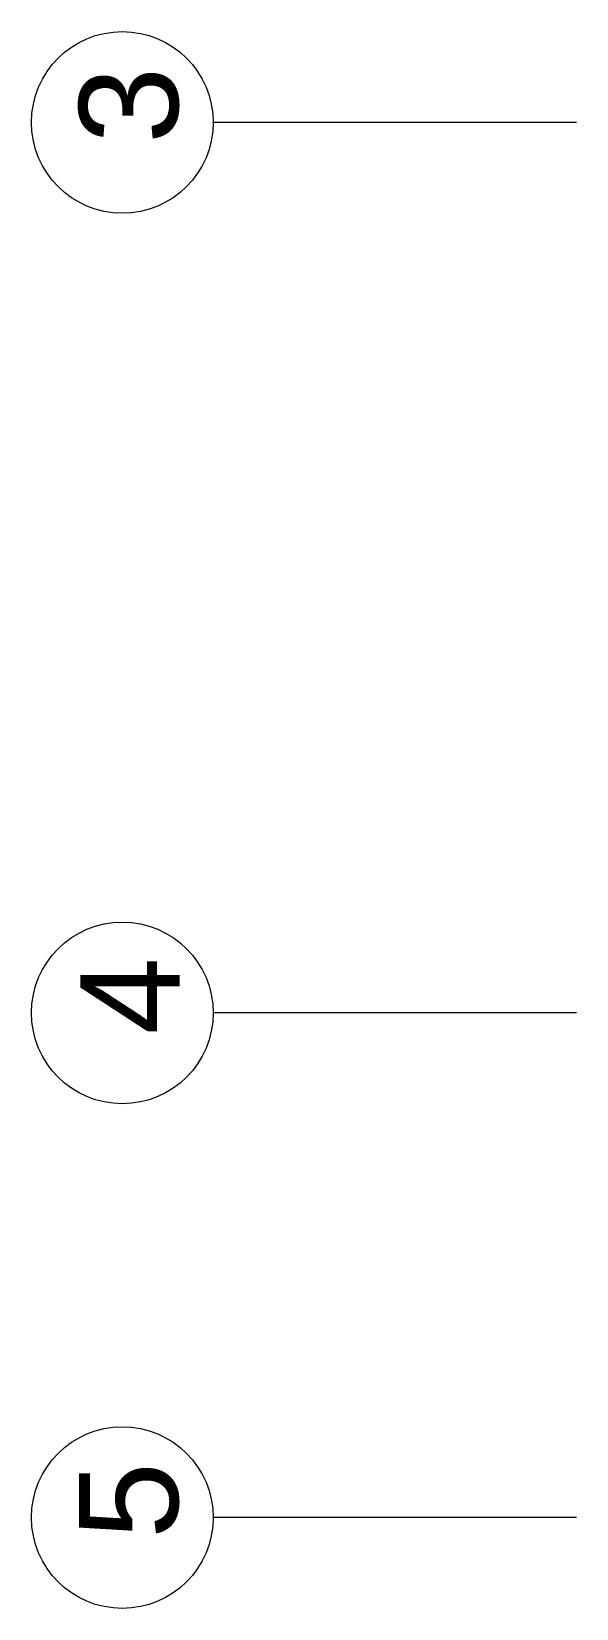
# Model space of a CAD drawing. Header units: metres. Extents: x -355 to 973, y -73 to 238.
# Drawn here: x 842.31 to 844.15, y 210.08 to 215.39 of the extents above; entities that cross this region are included whole.
import ezdxf

# ---------------------------------------------------------------- set-up
doc = ezdxf.new("R2010")
doc.units = ezdxf.units.M
doc.header["$LTSCALE"] = 3
doc.header["$MEASUREMENT"] = 0
doc.layers.add('05', color=21, linetype='Continuous', lineweight=5)
doc.styles.get("Standard").update_dxf_attribs({"font": 'arial.ttf'})

msp = doc.modelspace()

# ---------------------------------------------------------------- linework, layer by layer
at = {"layer": '05', "lineweight": 9}
for p, q in [((844.1464, 215.0811), (842.9221, 215.0811)), ((844.1464, 212.0811), (842.9221, 212.0811)), ((844.1464, 210.3811), (842.9221, 210.3811))]:
    msp.add_line(p, q, dxfattribs=at)
for centre in [(842.6161, 215.0811), (842.6161, 212.0811), (842.6161, 210.3811)]:
    msp.add_circle(centre, 0.306, dxfattribs=at)

# ---------------------------------------------------------------- texts
at = {"layer": '05', "lineweight": 9, "char_height": 0.3338, "width": 2.976737, "attachment_point": 7, "rotation": 90}
for s, insert in [('3', (842.8089, 215.0089)), ('4', (842.8089, 212.0089)), ('5', (842.8089, 210.3089))]:
    msp.add_mtext(s, dxfattribs=dict(at, insert=insert))

doc.saveas('drawing.dxf')
